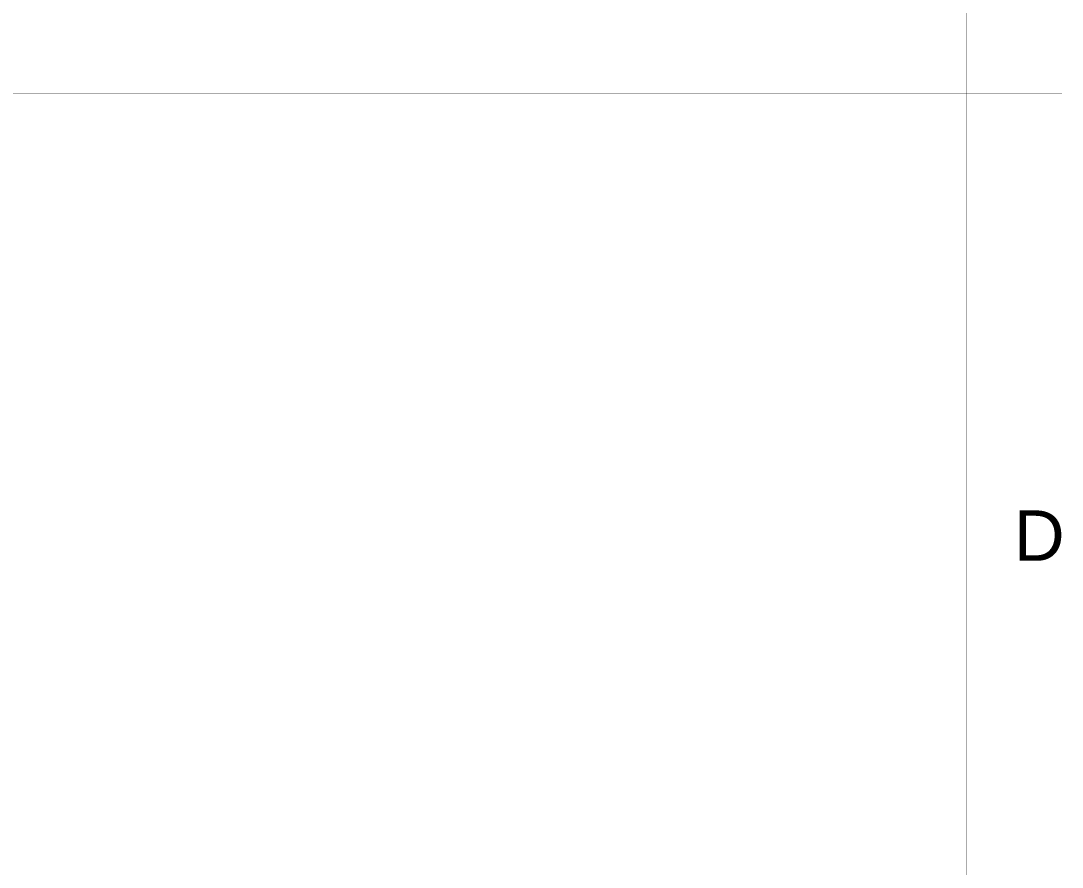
# Model space of a CAD drawing. Header units: inches. Extents: x 0 to 35.2, y -0.7 to 15.9.
# Drawn here: x 33.03 to 35.183, y 5.941 to 7.691 of the extents above; entities that cross this region are included whole.
import ezdxf

# ---------------------------------------------------------------- set-up
doc = ezdxf.new("R2010")
doc.units = ezdxf.units.IN
doc.header["$MEASUREMENT"] = 0
doc.layers.add('Board Outline', color=216, linetype='Continuous')
doc.layers.add('Dimensions', color=6, linetype='Continuous')
doc.styles.add('Arial', font='', dxfattribs={"height": 0.2})
doc.styles.get('Arial').set_extended_font_data('Arial')

msp = doc.modelspace()

# ---------------------------------------------------------------- linework, layer by layer
at = {"layer": 'Board Outline', "const_width": 0.0005}
msp.add_lwpolyline([(21.5406, 7.5394), (34.9854, 7.5394)], dxfattribs=at)
at = {"layer": 'Board Outline', "const_width": 0.00025}
msp.add_lwpolyline([(34.9853, 7.5394, 1), (34.9855, 7.5394, 1)], format="xyb", close=True, dxfattribs=at)
at = {"layer": 'Dimensions', "const_width": 0.0005}
for points in [[(34.9854, -0.5315), (34.9854, 15.6102)], [(34.9854, 7.5394), (35.1823, 7.5394)], [(34.9854, 7.5394), (35.1823, 7.5394)]]:
    msp.add_lwpolyline(points, dxfattribs=at)
at = {"layer": 'Dimensions', "const_width": 0.00025}
for points in [[(34.9853, 7.5394, 1), (34.9855, 7.5394, 1)], [(34.9853, 7.5394, 1), (34.9856, 7.5394, 1)], [(35.1822, 7.5394, 1), (35.1824, 7.5394, 1)], [(35.1822, 7.5394, 1), (35.1825, 7.5394, 1)]]:
    msp.add_lwpolyline(points, format="xyb", close=True, dxfattribs=at)

# ---------------------------------------------------------------- texts
at = {"layer": 'Dimensions', "style": 'Arial'}
msp.add_text('D', height=0.1042, dxfattribs=at).set_placement((35.0826, 6.5743))

doc.saveas('drawing.dxf')
